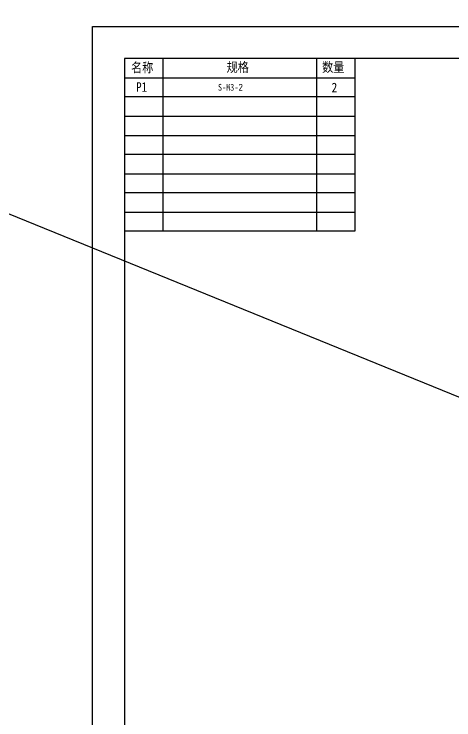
# Model space of a CAD drawing. Header units: millimetres. Extents: x -177 to 18421, y -5017 to 3255.
# Drawn here: x 9282 to 9625, y -4295 to -3743 of the extents above; entities that cross this region are included whole.
import ezdxf

# ---------------------------------------------------------------- set-up
doc = ezdxf.new("R2010")
doc.units = ezdxf.units.MM
doc.header["$LTSCALE"] = 46.255
doc.layers.get('0').update_dxf_attribs({"linetype": 'CONTINUOUS'})
doc.styles.get("Standard").update_dxf_attribs({"font": 'txt', "width": 0.85})

msp = doc.modelspace()

# ---------------------------------------------------------------- linework, layer by layer
msp.add_line((3604.224, -1587.394), (12020.537, -5017.418))
at = {"color": 7, "linetype": 'Continuous'}
for p, q in [((9342.826, -4594.222), (9342.826, -3753.222)), ((9342.826, -3753.222), (10531.826, -3753.222))]:
    msp.add_line(p, q, dxfattribs=at)
at = {"color": 7, "true_color": 0xffffff}
for p, q in [((9397.826, -3778.222), (9397.826, -3823.222)), ((9517.826, -3778.222), (9517.826, -3823.222)), ((9547.826, -3778.222), (9547.826, -3823.222)), ((9397.826, -3823.222), (9397.826, -3913.222)), ((9517.826, -3823.222), (9517.826, -3913.222)), ((9547.826, -3823.222), (9547.826, -3913.222))]:
    msp.add_line(p, q, dxfattribs=at)
at = {"color": 7, "linetype": 'Continuous'}
msp.add_lwpolyline([(9367.826, -4569.222), (10506.826, -4569.222), (10506.826, -3778.222), (9367.826, -3778.222)], close=True, dxfattribs=at)
at = {"color": 7, "true_color": 0xffffff}
for points in [[(9367.826, -3793.222), (9547.826, -3793.222)], [(9547.826, -3808.222), (9367.826, -3808.222)], [(9367.826, -3823.222), (9547.826, -3823.222)], [(9367.826, -3838.222), (9547.826, -3838.222)], [(9547.826, -3853.222), (9367.826, -3853.222)], [(9367.826, -3868.222), (9547.826, -3868.222)], [(9547.826, -3883.222), (9367.826, -3883.222)], [(9367.826, -3898.222), (9547.826, -3898.222)], [(9547.826, -3913.222), (9367.826, -3913.222)]]:
    msp.add_lwpolyline(points, dxfattribs=at)

# ---------------------------------------------------------------- texts
at = {"lineweight": -3, "char_height": 7.5163, "width": 32.26492, "attachment_point": 5}
for s, insert in [('{\\fSimSun|b0|i0|c134|p54;规格}', (9456.326, -3785.33)), ('{\\fSimSun|b0|i0|c134|p54;数量}', (9530.959, -3785.309)), ('{\\fSimSun|b0|i0|c134|p54;名称}', (9381.719, -3785.639)), ('{\\fSimSun|b0|i0|c134|p54;P1}', (9381.288, -3800.444)), ('{\\fSimSun|b0|i0|c134|p54;2}', (9531.866, -3800.797))]:
    msp.add_mtext(s, dxfattribs=dict(at, insert=insert))
at = {"insert": (9450.681, -3800.675), "char_height": 5.25, "width": 100.18624, "attachment_point": 5}
msp.add_mtext('{\\fSimSun|b0|i0|c134|p54;S-M3-\\fISOCPEUR|b0|i0|c0|p34;\\W1;2}', dxfattribs=at)

doc.saveas('drawing.dxf')
